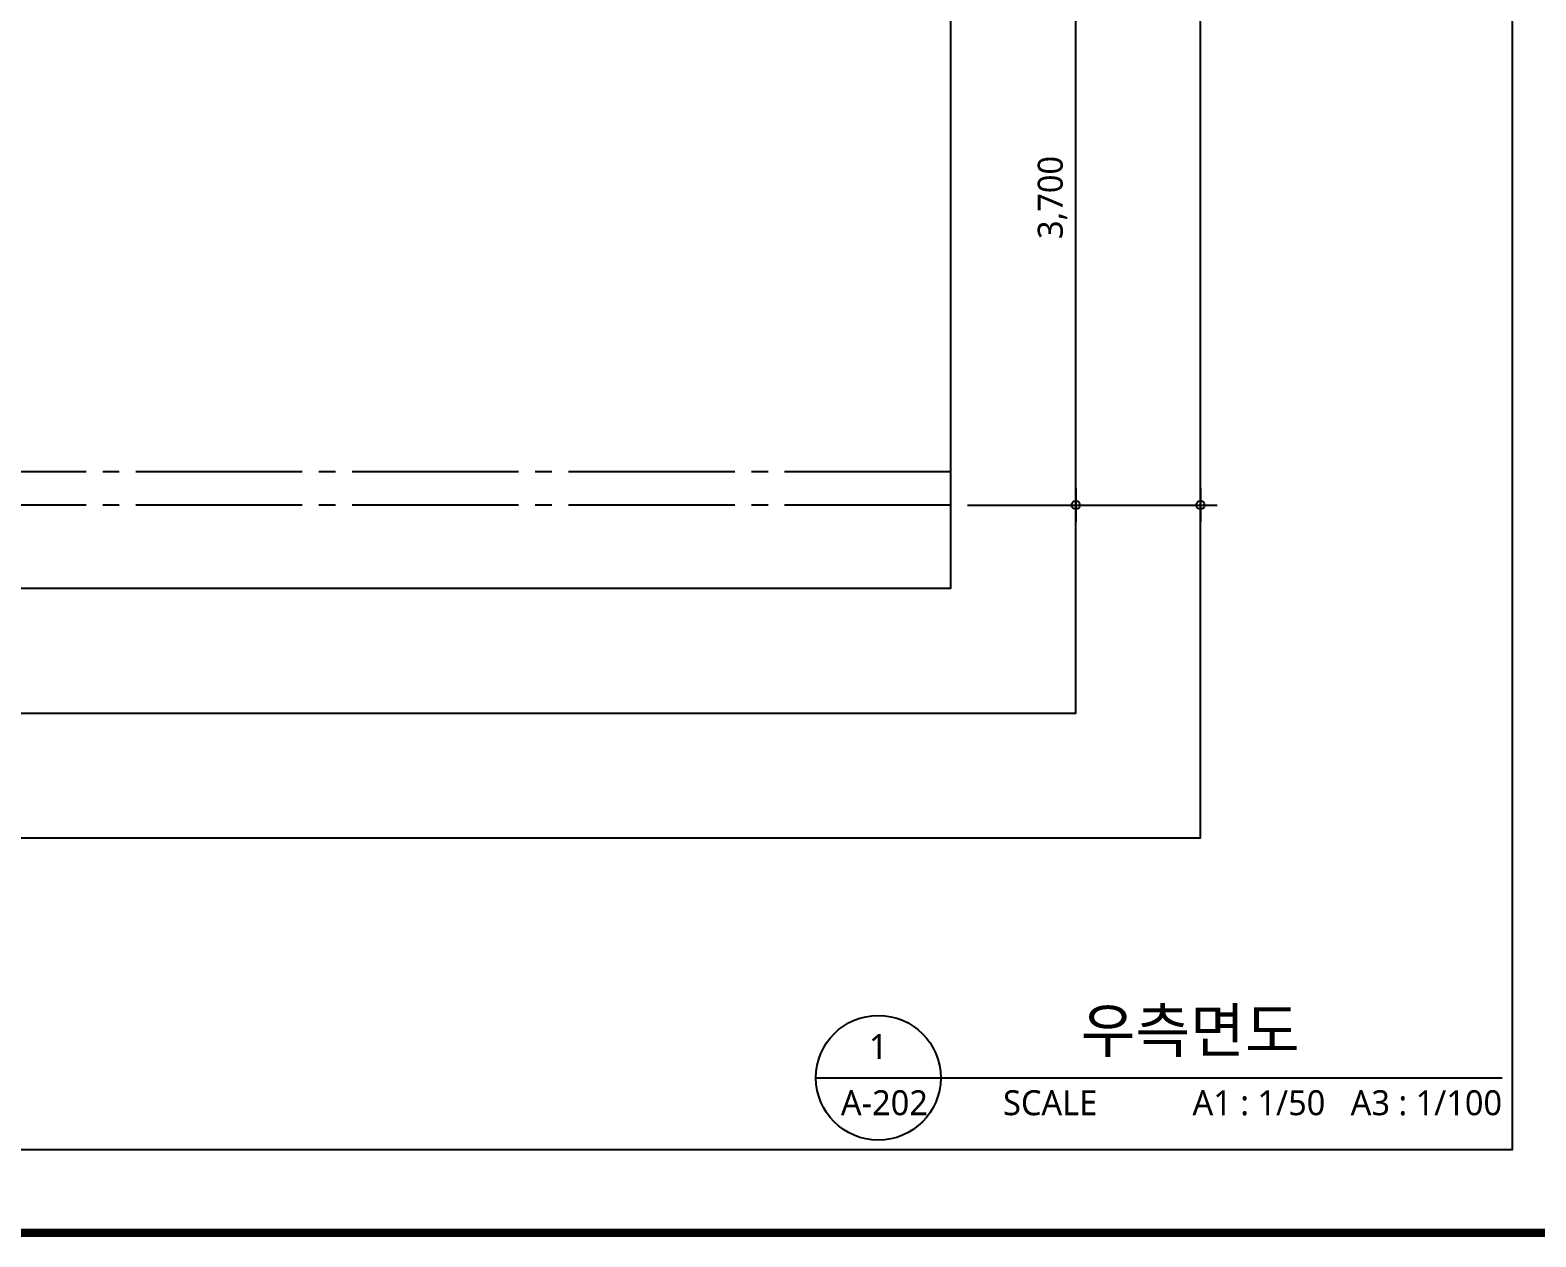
# Model space of a CAD drawing. Header units: millimetres. Extents: x 2135 to 254135, y 1035 to 90135.
# Drawn here: x 70723 to 79776, y 31560 to 38817 of the extents above; entities that cross this region are included whole.
import ezdxf
from ezdxf.enums import TextEntityAlignment as Align

# ---------------------------------------------------------------- set-up
doc = ezdxf.new("R2010")
doc.units = ezdxf.units.MM
doc.linetypes.add('CEN3', pattern=[26, 20, -2, 2, -2])
doc.linetypes.add('CENTER2', pattern=[28.575, 19.05, -3.175, 3.175, -3.175])
doc.layers.get('Defpoints').update_dxf_attribs({"color": 157})
for name, color, linetype in [('A-01-CNTL', 1, 'CENTER2'), ('A-07-DIM', 7, 'Continuous'), ('form_TED.A', 40, 'Continuous'), ('TEXT1_TED.A', 2, 'Continuous'), ('TEXT2_TED.A', 3, 'Continuous'), ('TITLE_TED.A', 6, 'Continuous'), ('WA2(가벽)_TED.A', 7, 'Continuous')]:
    doc.layers.add(name, color=color, linetype=linetype)
doc.styles.add('맑은고딕', font='malgun.ttf')
doc.dimstyles.new('HR-100', dxfattribs={"dimscale": 120, "dimtxt": 3, "dimasz": 1, "dimexe": 2, "dimexo": 2, "dimgap": 1, "dimtad": 1, "dimdec": 0, "dimdsep": 46, "dimlunit": 6, "dimtxsty": '맑은고딕', "dimblk": 'DIMDOT', "dimcen": 2.5, "dimdle": 1.5, "dimclrd": 7, "dimclrt": 3, "dimadec": 0, "dimazin": 0, "dimtfac": 1, "dimtdec": 0, "dimtix": 1, "dimtmove": 2, "dimatfit": 3, "dimfxl": 1, "dimtvp": 1, "dimtolj": 1, "dimtzin": 0, "dimlwd": -1, "dimarcsym": 0})

# ---------------------------------------------------------------- blocks, each defined once
blk = doc.blocks.new('FORM_TED.A')
at = {"layer": 'Defpoints', "color": 143, "ltscale": 100, "true_color": 0x7aafdf}
for points in [[(12, 13.5), (355, 13.5), (355, 283.5), (12, 283.5)], [(30.75, 32.25), (336.25, 32.25), (336.25, 264.75), (30.75, 264.75)], [(38.25, 39.75), (328.75, 39.75), (328.75, 257.25), (38.25, 257.25)], [(45.75, 47.25), (321.25, 47.25), (321.25, 249.75), (45.75, 249.75)]]:
    blk.add_lwpolyline(points, close=True, dxfattribs=at)
at = {"layer": 'form_TED.A', "ltscale": 30, "const_width": 0.5}
blk.add_lwpolyline([(407, 8.5), (7, 8.5), (7, 288.5), (407, 288.5)], close=True, dxfattribs=at)
blk = doc.blocks.new('DIMDOT')
blk.add_line((-2, 0), (2, 0))
blk.add_circle((0, 0), 0.5)
blk = doc.blocks.new('*D324')
at = {"layer": 'A-07-DIM', "color": 0, "lineweight": -2, "ltscale": 50, "transparency": 16777216}
for p, q in [((76359.6, 39660.4), (77109.6, 39660.4)), ((76359.6, 35960.4), (77109.6, 35960.4))]:
    blk.add_line(p, q, dxfattribs=at)
at = {"layer": 'A-07-DIM', "color": 7, "ltscale": 50, "transparency": 16777216}
blk.add_line((77009.6, 36010.4), (77009.6, 39610.4), dxfattribs=at)
at = {"layer": 'Defpoints', "color": 0, "ltscale": 50, "transparency": 16777216}
for p in [(76259.6, 39660.4), (77009.6, 39660.4), (76259.6, 35960.4)]:
    blk.add_point(p, dxfattribs=at)
at = {"layer": 'A-07-DIM', "color": 7, "ltscale": 50, "transparency": 16777216, "xscale": 50, "yscale": 50, "zscale": 50}
for p, rotation in [((77009.6, 39660.4), 90), ((77009.6, 35960.4), 270)]:
    blk.add_blockref('DIMDOT', p, dxfattribs=dict(at, rotation=rotation))
at = {"layer": 'A-07-DIM', "color": 3, "ltscale": 50, "transparency": 16777216, "insert": (76869.6, 37810.4), "char_height": 150, "attachment_point": 5, "rotation": 90, "style": '맑은고딕'}
blk.add_mtext('\\A1;3,700', dxfattribs=at)
blk = doc.blocks.new('*D268')
at = {"layer": 'A-07-DIM', "color": 0, "lineweight": -2, "transparency": 16777216}
for p, q in [((76359.6, 54400.4), (77859.6, 54400.4)), ((76359.6, 35960.4), (77859.6, 35960.4))]:
    blk.add_line(p, q, dxfattribs=at)
at = {"layer": 'A-07-DIM', "color": 7, "transparency": 16777216}
blk.add_line((77759.6, 36010.4), (77759.6, 54350.4), dxfattribs=at)
at = {"layer": 'Defpoints', "color": 0, "transparency": 16777216}
for p in [(76259.6, 54400.4), (77759.6, 54400.4), (76259.6, 35960.4)]:
    blk.add_point(p, dxfattribs=at)
at = {"layer": 'A-07-DIM', "color": 7, "transparency": 16777216, "xscale": 50, "yscale": 50, "zscale": 50}
for p, rotation in [((77759.6, 54400.4), 90), ((77759.6, 35960.4), 270)]:
    blk.add_blockref('DIMDOT', p, dxfattribs=dict(at, rotation=rotation))
at = {"layer": 'A-07-DIM', "color": 3, "transparency": 16777216, "insert": (77619.2, 45180.4), "char_height": 150, "attachment_point": 5, "rotation": 90, "style": '맑은고딕'}
blk.add_mtext('\\A1;18,440', dxfattribs=at)

msp = doc.modelspace()

# ---------------------------------------------------------------- linework, layer by layer
at = {"layer": 'A-01-CNTL', "linetype": 'CEN3', "ltscale": 50}
for p, q in [((76259.6, 36160.4), (48709.6, 36160.4)), ((76259.6, 35960.4), (48709.6, 35960.4))]:
    msp.add_line(p, q, dxfattribs=at)
at = {"layer": 'TITLE_TED.A', "color": 4}
msp.add_line((75447.7, 32517.1), (79572.7, 32517.1), dxfattribs=at)
msp.add_circle((75822.7, 32517.1), 375, dxfattribs=at)

# ---------------------------------------------------------------- block references
at = {"layer": 'WA2(가벽)_TED.A', "xscale": 100, "yscale": 100, "zscale": 100}
msp.add_blockref('FORM_TED.A', (44134.6, 30735.4), dxfattribs=at)

# ---------------------------------------------------------------- texts
at = {"layer": 'TEXT1_TED.A', "linetype": 'ByBlock', "style": '맑은고딕'}
msp.add_text('우측면도', height=262.5, dxfattribs=at).set_placement((77697.7, 32592.1), align=Align.BOTTOM_CENTER)
at = {"layer": 'TEXT2_TED.A', "style": '맑은고딕'}
msp.add_text('1', height=150, dxfattribs=at).set_placement((75822.7, 32704.6), align=Align.MIDDLE_CENTER)
msp.add_text('A-202', height=150, dxfattribs=at).set_placement((75597.7, 32367.1), align=Align.MIDDLE_LEFT)
msp.add_text('SCALE', height=150, dxfattribs=at).set_placement((76572.7, 32292.1))
msp.add_text('A1 : 1/50   A3 : 1/100', height=150, dxfattribs=at).set_placement((79572.7, 32292.1), align=Align.RIGHT)

# ---------------------------------------------------------------- dimensions: what is measured, and where the dimension line sits
at = {"layer": 'A-07-DIM'}
dim = msp.add_linear_dim(base=(77759.6, 54400.4), p1=(76259.6, 35960.4), p2=(76259.6, 54400.4), angle=90, dimstyle='HR-100', override={"dimscale": 50}, dxfattribs=at)
dim.commit()
dim.dimension.update_dxf_attribs({"geometry": '*D268', "text_midpoint": (77619.2, 45180.4)})
at = {"layer": 'A-07-DIM', "ltscale": 50}
dim = msp.add_linear_dim(base=(77009.6, 39660.4), p1=(76259.6, 35960.4), p2=(76259.6, 39660.4), angle=90, dimstyle='HR-100', override={"dimscale": 50}, dxfattribs=at)
dim.commit()
dim.dimension.update_dxf_attribs({"geometry": '*D324', "text_midpoint": (76869.6, 37810.4)})

doc.saveas('drawing.dxf')
